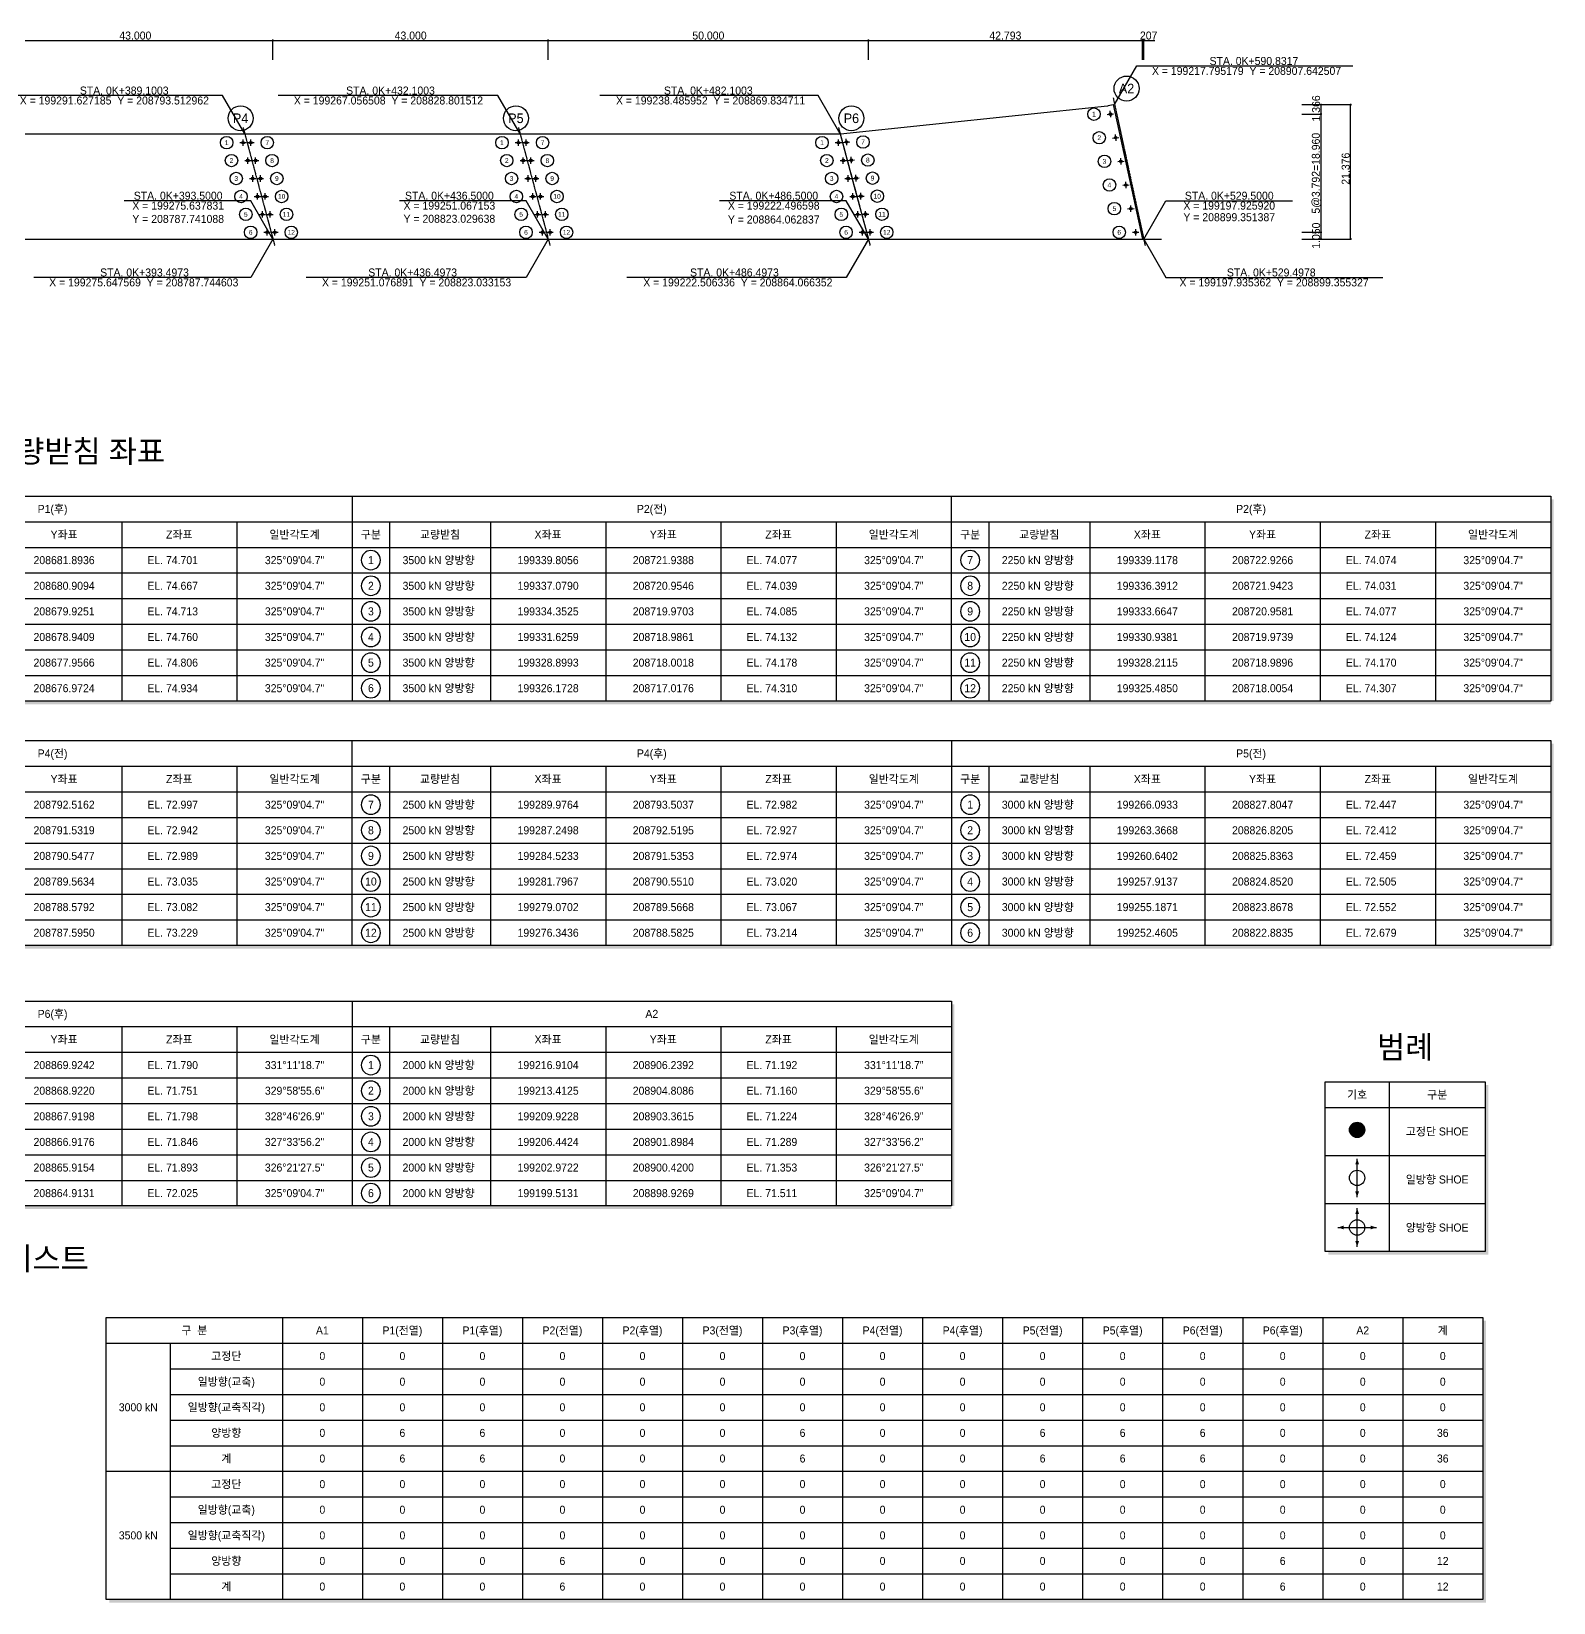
# Model space of a CAD drawing. Header units: metres. Extents: x 0 to 78075, y 0 to 44255.
# Drawn here: x 38450 to 78075, y 3333 to 44229 of the extents above; entities that cross this region are included whole.
import ezdxf
from ezdxf.enums import TextEntityAlignment as Align

# ---------------------------------------------------------------- set-up
doc = ezdxf.new("R2010")
doc.units = ezdxf.units.M
doc.header["$LTSCALE"] = 8
doc.linetypes.add('A-CENTR01', pattern=[2, 1.25, -0.25, 0.25, -0.25])
for name, color, linetype in [('CS-CNTL', 1, 'A-CENTR01'), ('CS-CONC-LEAN', 3, 'Continuous'), ('CS-CONC-MAJR', 4, 'Continuous'), ('CS-DIML', 1, 'Continuous'), ('CS-DIMT', 3, 'Continuous'), ('CS-LEAD', 1, 'Continuous'), ('CS-SYMB', 3, 'Continuous'), ('CS-TABL-LIN1', 4, 'Continuous'), ('CS-TABL-LIN2', 1, 'Continuous'), ('CS-TABL-TEX2', 3, 'Continuous'), ('CS-TEXT', 3, 'Continuous'), ('CZ-TEX1', 6, 'Continuous')]:
    doc.layers.add(name, color=color, linetype=linetype)
doc.styles.add('A_STANDARD', font='')
doc.styles.get('A_STANDARD').set_extended_font_data('Dotum')

# ---------------------------------------------------------------- blocks, each defined once
blk = doc.blocks.new('CXDIMDT2')
at = {"layer": 'CS-DIML', "const_width": 0.5}
blk.add_lwpolyline([(0.25, 0, 1), (-0.25, 0, 1)], format="xyb", close=True, dxfattribs=at)

msp = doc.modelspace()

# ---------------------------------------------------------------- linework, layer by layer
at = {"layer": 'CS-CNTL'}
for p, q in [((66611, 42498), (67441, 38659)), ((43960, 41728), (44782, 38659)), ((51127, 41728), (51949, 38659)), ((59460, 41728), (60282, 38659)), ((59460, 41728), (60282, 38659)), ((14439, 38824), (67870, 38824))]:
    msp.add_line(p, q, dxfattribs=at)
msp.add_arc((59496, 41728), 167, 270, 276.0119, dxfattribs=at)
at = {"layer": 'CS-CONC-LEAN'}
for p, q in [((66548, 41994), (66530, 42160)), ((66456, 42068), (66622, 42086)), ((43877, 41334), (44044, 41334)), ((43960, 41251), (43960, 41418)), ((44078, 41334), (44244, 41334)), ((44161, 41251), (44161, 41418)), ((51044, 41334), (51210, 41334)), ((51127, 41251), (51127, 41418)), ((51244, 41334), (51411, 41334)), ((51328, 41251), (51328, 41418)), ((59377, 41334), (59544, 41334)), ((59460, 41251), (59460, 41418)), ((59587, 41342), (59753, 41359)), ((59679, 41267), (59661, 41433)), ((66593, 41455), (66760, 41469)), ((66684, 41379), (66669, 41545)), ((44085, 40784), (44085, 40951)), ((44286, 40784), (44286, 40951)), ((51252, 40784), (51252, 40951)), ((51453, 40784), (51453, 40951)), ((59585, 40784), (59585, 40951)), ((59800, 40797), (59786, 40963)), ((66816, 40764), (66806, 40930)), ((44002, 40868), (44169, 40868)), ((44203, 40868), (44369, 40868)), ((51169, 40868), (51335, 40868)), ((51369, 40868), (51536, 40868)), ((59502, 40868), (59669, 40868)), ((59710, 40873), (59876, 40887)), ((59922, 40327), (59912, 40494)), ((66728, 40842), (66894, 40852)), ((44127, 40401), (44294, 40401)), ((44210, 40318), (44210, 40484)), ((44328, 40401), (44494, 40401)), ((44411, 40318), (44411, 40484)), ((51294, 40401), (51460, 40401)), ((51377, 40318), (51377, 40484)), ((51494, 40401), (51661, 40401)), ((51578, 40318), (51578, 40484)), ((59627, 40401), (59794, 40401)), ((59710, 40318), (59710, 40484)), ((59834, 40405), (60000, 40416)), ((66859, 40228), (67026, 40235)), ((66946, 40148), (66939, 40315)), ((44252, 39934), (44419, 39934)), ((44335, 39851), (44335, 40018)), ((44453, 39934), (44619, 39934)), ((44536, 39851), (44536, 40018)), ((51419, 39934), (51585, 39934)), ((51502, 39851), (51502, 40018)), ((51619, 39934), (51786, 39934)), ((51703, 39851), (51703, 40018)), ((59752, 39934), (59919, 39934)), ((59835, 39851), (59835, 40018)), ((59957, 39937), (60124, 39944)), ((60044, 39857), (60037, 40024)), ((67072, 39533), (67069, 39700)), ((44377, 39468), (44544, 39468)), ((44461, 39384), (44461, 39551)), ((44578, 39468), (44744, 39468)), ((44661, 39384), (44661, 39551)), ((51544, 39468), (51711, 39468)), ((51627, 39384), (51627, 39551)), ((51744, 39468), (51911, 39468)), ((51828, 39384), (51828, 39551)), ((59877, 39468), (60044, 39468)), ((59960, 39384), (59960, 39551)), ((60081, 39469), (60248, 39473)), ((60166, 39387), (60163, 39554)), ((66987, 39614), (67154, 39618)), ((44502, 39001), (44669, 39001)), ((44586, 38918), (44586, 39084)), ((44703, 39001), (44869, 39001)), ((44786, 38918), (44786, 39084)), ((51669, 39001), (51836, 39001)), ((51752, 38918), (51752, 39084)), ((51870, 39001), (52036, 39001)), ((51953, 38918), (51953, 39084)), ((60002, 39001), (60169, 39001)), ((60086, 38918), (60086, 39084)), ((60205, 39001), (60371, 39001)), ((60288, 38918), (60288, 39084)), ((67112, 39001), (67279, 39001)), ((67196, 38918), (67196, 39084)), ((72961, 13887), (72961, 14887)), ((72961, 12596), (72961, 13596)), ((72461, 13096), (73461, 13096))]:
    msp.add_line(p, q, dxfattribs=at)
at = {"layer": 'CS-CONC-LEAN', "const_width": 200}
msp.add_lwpolyline([(73061, 15637, 1), (72861, 15637, 1)], format="xyb", close=True, dxfattribs=at)
at = {"layer": 'CS-CONC-LEAN'}
for centre, radius in [((66539, 42077), 33.3), ((43960, 41334), 33.3), ((44161, 41334), 33.3), ((51127, 41334), 33.3), ((51328, 41334), 33.3), ((59460, 41334), 33.3), ((59670, 41350), 33.3), ((66676, 41462), 33.3), ((44085, 40868), 33.3), ((44286, 40868), 33.3), ((51252, 40868), 33.3), ((51453, 40868), 33.3), ((59585, 40868), 33.3), ((59793, 40880), 33.3), ((66811, 40847), 33.3), ((44210, 40401), 33.3), ((44411, 40401), 33.3), ((51377, 40401), 33.3), ((51578, 40401), 33.3), ((59710, 40401), 33.3), ((59917, 40411), 33.3), ((66942, 40232), 33.3), ((44335, 39934), 33.3), ((44536, 39934), 33.3), ((51502, 39934), 33.3), ((51703, 39934), 33.3), ((59835, 39934), 33.3), ((60041, 39941), 33.3), ((44461, 39468), 33.3), ((44661, 39468), 33.3), ((51627, 39468), 33.3), ((51828, 39468), 33.3), ((59960, 39468), 33.3), ((60164, 39471), 33.3), ((67071, 39616), 33.3), ((44586, 39001), 33.3), ((44786, 39001), 33.3), ((51752, 39001), 33.3), ((51953, 39001), 33.3), ((60086, 39001), 33.3), ((60288, 39001), 33.3), ((67196, 39001), 33.3), ((72961, 15637), 200), ((72961, 14387), 200), ((72961, 13096), 200)]:
    msp.add_circle(centre, radius, dxfattribs=at)
for points in [[(66530, 42160), (66525, 42134), (66530, 42160), (66541, 42136)], [(66456, 42068), (66482, 42062), (66456, 42068), (66480, 42079)], [(66548, 41994), (66537, 42018), (66548, 41994), (66553, 42020)], [(66622, 42086), (66598, 42075), (66622, 42086), (66596, 42091)], [(43877, 41334), (43902, 41326), (43877, 41334), (43902, 41343)], [(43960, 41418), (43952, 41393), (43960, 41418), (43969, 41393)], [(44044, 41334), (44019, 41326), (44044, 41334), (44019, 41343)], [(44078, 41334), (44103, 41326), (44078, 41334), (44103, 41343)], [(44161, 41418), (44153, 41393), (44161, 41418), (44169, 41393)], [(44244, 41334), (44219, 41326), (44244, 41334), (44219, 41343)], [(51044, 41334), (51069, 41326), (51044, 41334), (51069, 41343)], [(51127, 41418), (51119, 41393), (51127, 41418), (51135, 41393)], [(51210, 41334), (51185, 41326), (51210, 41334), (51185, 41343)], [(51244, 41334), (51269, 41326), (51244, 41334), (51269, 41343)], [(51328, 41418), (51319, 41393), (51328, 41418), (51336, 41393)], [(51411, 41334), (51386, 41326), (51411, 41334), (51386, 41343)], [(59377, 41334), (59402, 41326), (59377, 41334), (59402, 41343)], [(59460, 41418), (59452, 41393), (59460, 41418), (59469, 41393)], [(59544, 41334), (59519, 41326), (59544, 41334), (59519, 41343)], [(59587, 41342), (59613, 41336), (59587, 41342), (59611, 41352)], [(59661, 41433), (59655, 41407), (59661, 41433), (59672, 41409)], [(59753, 41359), (59729, 41348), (59753, 41359), (59727, 41365)], [(66593, 41455), (66619, 41449), (66593, 41455), (66618, 41466)], [(66669, 41545), (66663, 41520), (66669, 41545), (66680, 41521)], [(66684, 41379), (66673, 41403), (66684, 41379), (66690, 41405)], [(66760, 41469), (66735, 41459), (66760, 41469), (66734, 41475)], [(43960, 41251), (43952, 41276), (43960, 41251), (43969, 41276)], [(44085, 40951), (44077, 40926), (44085, 40951), (44094, 40926)], [(44161, 41251), (44153, 41276), (44161, 41251), (44169, 41276)], [(44286, 40951), (44278, 40926), (44286, 40951), (44294, 40926)], [(51127, 41251), (51119, 41276), (51127, 41251), (51135, 41276)], [(51252, 40951), (51244, 40926), (51252, 40951), (51260, 40926)], [(51328, 41251), (51319, 41276), (51328, 41251), (51336, 41276)], [(51453, 40951), (51444, 40926), (51453, 40951), (51461, 40926)], [(59460, 41251), (59452, 41276), (59460, 41251), (59469, 41276)], [(59585, 40951), (59577, 40926), (59585, 40951), (59594, 40926)], [(59679, 41267), (59668, 41291), (59679, 41267), (59684, 41293)], [(59786, 40963), (59780, 40938), (59786, 40963), (59797, 40939)], [(66806, 40930), (66799, 40905), (66806, 40930), (66816, 40906)], [(44002, 40868), (44027, 40859), (44002, 40868), (44027, 40876)], [(44085, 40784), (44077, 40809), (44085, 40784), (44094, 40809)], [(44169, 40868), (44144, 40859), (44169, 40868), (44144, 40876)], [(44203, 40868), (44228, 40859), (44203, 40868), (44228, 40876)], [(44286, 40784), (44278, 40809), (44286, 40784), (44294, 40809)], [(44369, 40868), (44344, 40859), (44369, 40868), (44344, 40876)], [(51169, 40868), (51194, 40859), (51169, 40868), (51194, 40876)], [(51252, 40784), (51244, 40809), (51252, 40784), (51260, 40809)], [(51335, 40868), (51310, 40859), (51335, 40868), (51310, 40876)], [(51369, 40868), (51394, 40859), (51369, 40868), (51394, 40876)], [(51453, 40784), (51444, 40809), (51453, 40784), (51461, 40809)], [(51536, 40868), (51511, 40859), (51536, 40868), (51511, 40876)], [(59502, 40868), (59527, 40859), (59502, 40868), (59527, 40876)], [(59585, 40784), (59577, 40809), (59585, 40784), (59594, 40809)], [(59669, 40868), (59644, 40859), (59669, 40868), (59644, 40876)], [(59710, 40873), (59736, 40867), (59710, 40873), (59735, 40884)], [(59800, 40797), (59790, 40822), (59800, 40797), (59807, 40823)], [(59876, 40887), (59852, 40877), (59876, 40887), (59851, 40894)], [(59912, 40494), (59905, 40468), (59912, 40494), (59922, 40469)], [(66728, 40842), (66753, 40835), (66728, 40842), (66752, 40852)], [(66816, 40764), (66806, 40788), (66816, 40764), (66823, 40789)], [(66894, 40852), (66870, 40842), (66894, 40852), (66869, 40859)], [(44127, 40401), (44152, 40393), (44127, 40401), (44152, 40409)], [(44210, 40484), (44202, 40459), (44210, 40484), (44219, 40459)], [(44210, 40318), (44202, 40343), (44210, 40318), (44219, 40343)], [(44294, 40401), (44269, 40393), (44294, 40401), (44269, 40409)], [(44328, 40401), (44353, 40393), (44328, 40401), (44353, 40409)], [(44411, 40484), (44403, 40459), (44411, 40484), (44419, 40459)], [(44411, 40318), (44403, 40343), (44411, 40318), (44419, 40343)], [(44494, 40401), (44469, 40393), (44494, 40401), (44469, 40409)], [(51294, 40401), (51319, 40393), (51294, 40401), (51319, 40409)], [(51377, 40484), (51369, 40459), (51377, 40484), (51385, 40459)], [(51377, 40318), (51369, 40343), (51377, 40318), (51385, 40343)], [(51460, 40401), (51435, 40393), (51460, 40401), (51435, 40409)], [(51494, 40401), (51519, 40393), (51494, 40401), (51519, 40409)], [(51578, 40484), (51569, 40459), (51578, 40484), (51586, 40459)], [(51578, 40318), (51569, 40343), (51578, 40318), (51586, 40343)], [(51661, 40401), (51636, 40393), (51661, 40401), (51636, 40409)], [(59627, 40401), (59652, 40393), (59627, 40401), (59652, 40409)], [(59710, 40484), (59702, 40459), (59710, 40484), (59719, 40459)], [(59710, 40318), (59702, 40343), (59710, 40318), (59719, 40343)], [(59794, 40401), (59769, 40393), (59794, 40401), (59769, 40409)], [(59834, 40405), (59859, 40399), (59834, 40405), (59858, 40415)], [(59922, 40327), (59912, 40352), (59922, 40327), (59929, 40353)], [(60000, 40416), (59976, 40406), (60000, 40416), (59975, 40423)], [(66859, 40228), (66884, 40221), (66859, 40228), (66884, 40238)], [(66939, 40315), (66931, 40290), (66939, 40315), (66948, 40290)], [(66946, 40148), (66936, 40173), (66946, 40148), (66953, 40174)], [(67026, 40235), (67001, 40226), (67026, 40235), (67000, 40242)], [(44252, 39934), (44277, 39926), (44252, 39934), (44277, 39943)], [(44335, 40018), (44327, 39993), (44335, 40018), (44344, 39993)], [(44335, 39851), (44327, 39876), (44335, 39851), (44344, 39876)], [(44419, 39934), (44394, 39926), (44419, 39934), (44394, 39943)], [(44453, 39934), (44478, 39926), (44453, 39934), (44478, 39943)], [(44536, 40018), (44528, 39993), (44536, 40018), (44544, 39993)], [(44536, 39851), (44528, 39876), (44536, 39851), (44544, 39876)], [(44619, 39934), (44594, 39926), (44619, 39934), (44594, 39943)], [(51419, 39934), (51444, 39926), (51419, 39934), (51444, 39943)], [(51502, 40018), (51494, 39993), (51502, 40018), (51510, 39993)], [(51502, 39851), (51494, 39876), (51502, 39851), (51510, 39876)], [(51585, 39934), (51560, 39926), (51585, 39934), (51560, 39943)], [(51619, 39934), (51644, 39926), (51619, 39934), (51644, 39943)], [(51703, 40018), (51694, 39993), (51703, 40018), (51711, 39993)], [(51703, 39851), (51694, 39876), (51703, 39851), (51711, 39876)], [(51786, 39934), (51761, 39926), (51786, 39934), (51761, 39943)], [(59752, 39934), (59777, 39926), (59752, 39934), (59777, 39943)], [(59835, 40018), (59827, 39993), (59835, 40018), (59844, 39993)], [(59835, 39851), (59827, 39876), (59835, 39851), (59844, 39876)], [(59919, 39934), (59894, 39926), (59919, 39934), (59894, 39943)], [(59957, 39937), (59983, 39930), (59957, 39937), (59982, 39947)], [(60037, 40024), (60030, 39999), (60037, 40024), (60047, 39999)], [(60044, 39857), (60035, 39882), (60044, 39857), (60051, 39883)], [(60124, 39944), (60099, 39935), (60124, 39944), (60099, 39951)], [(67069, 39700), (67061, 39674), (67069, 39700), (67078, 39675)], [(44377, 39468), (44402, 39459), (44377, 39468), (44402, 39476)], [(44461, 39551), (44452, 39526), (44461, 39551), (44469, 39526)], [(44461, 39384), (44452, 39409), (44461, 39384), (44469, 39409)], [(44544, 39468), (44519, 39459), (44544, 39468), (44519, 39476)], [(44578, 39468), (44603, 39459), (44578, 39468), (44603, 39476)], [(44661, 39551), (44653, 39526), (44661, 39551), (44669, 39526)], [(44661, 39384), (44653, 39409), (44661, 39384), (44669, 39409)], [(44744, 39468), (44719, 39459), (44744, 39468), (44719, 39476)], [(51544, 39468), (51569, 39459), (51544, 39468), (51569, 39476)], [(51627, 39551), (51619, 39526), (51627, 39551), (51636, 39526)], [(51627, 39384), (51619, 39409), (51627, 39384), (51636, 39409)], [(51711, 39468), (51686, 39459), (51711, 39468), (51686, 39476)], [(51744, 39468), (51769, 39459), (51744, 39468), (51769, 39476)], [(51828, 39551), (51819, 39526), (51828, 39551), (51836, 39526)], [(51828, 39384), (51819, 39409), (51828, 39384), (51836, 39409)], [(51911, 39468), (51886, 39459), (51911, 39468), (51886, 39476)], [(59877, 39468), (59902, 39459), (59877, 39468), (59902, 39476)], [(59960, 39551), (59952, 39526), (59960, 39551), (59969, 39526)], [(59960, 39384), (59952, 39409), (59960, 39384), (59969, 39409)], [(60044, 39468), (60019, 39459), (60044, 39468), (60019, 39476)], [(60081, 39469), (60106, 39461), (60081, 39469), (60106, 39478)], [(60163, 39554), (60155, 39529), (60163, 39554), (60171, 39529)], [(60166, 39387), (60157, 39412), (60166, 39387), (60174, 39413)], [(60248, 39473), (60223, 39464), (60248, 39473), (60222, 39480)], [(66987, 39614), (67012, 39607), (66987, 39614), (67012, 39623)], [(67072, 39533), (67063, 39558), (67072, 39533), (67080, 39558)], [(67154, 39618), (67129, 39609), (67154, 39618), (67129, 39626)], [(44502, 39001), (44527, 38993), (44502, 39001), (44527, 39009)], [(44586, 39084), (44577, 39059), (44586, 39084), (44594, 39059)], [(44586, 38918), (44577, 38943), (44586, 38918), (44594, 38943)], [(44669, 39001), (44644, 38993), (44669, 39001), (44644, 39009)], [(44703, 39001), (44728, 38993), (44703, 39001), (44728, 39009)], [(44786, 39084), (44778, 39059), (44786, 39084), (44794, 39059)], [(44786, 38918), (44778, 38943), (44786, 38918), (44794, 38943)], [(44869, 39001), (44844, 38993), (44869, 39001), (44844, 39009)], [(51669, 39001), (51694, 38993), (51669, 39001), (51694, 39009)], [(51752, 39084), (51744, 39059), (51752, 39084), (51761, 39059)], [(51752, 38918), (51744, 38943), (51752, 38918), (51761, 38943)], [(51836, 39001), (51811, 38993), (51836, 39001), (51811, 39009)], [(51870, 39001), (51895, 38993), (51870, 39001), (51895, 39009)], [(51953, 39084), (51945, 39059), (51953, 39084), (51961, 39059)], [(51953, 38918), (51945, 38943), (51953, 38918), (51961, 38943)], [(52036, 39001), (52011, 38993), (52036, 39001), (52011, 39009)], [(60002, 39001), (60027, 38993), (60002, 39001), (60027, 39009)], [(60086, 39084), (60077, 39059), (60086, 39084), (60094, 39059)], [(60086, 38918), (60077, 38943), (60086, 38918), (60094, 38943)], [(60169, 39001), (60144, 38993), (60169, 39001), (60144, 39009)], [(60205, 39001), (60230, 38993), (60205, 39001), (60230, 39009)], [(60288, 39084), (60280, 39059), (60288, 39084), (60296, 39059)], [(60288, 38918), (60280, 38943), (60288, 38918), (60296, 38943)], [(60371, 39001), (60346, 38993), (60371, 39001), (60346, 39009)], [(67112, 39001), (67137, 38993), (67112, 39001), (67137, 39009)], [(67196, 39084), (67187, 39059), (67196, 39084), (67204, 39059)], [(67196, 38918), (67187, 38943), (67196, 38918), (67204, 38943)], [(67279, 39001), (67254, 38993), (67279, 39001), (67254, 39009)], [(72961, 14887), (72911, 14737), (72961, 14887), (73011, 14737)], [(72961, 13887), (72911, 14037), (72961, 13887), (73011, 14037)], [(72961, 13596), (72911, 13446), (72961, 13596), (73011, 13446)], [(72461, 13096), (72611, 13046), (72461, 13096), (72611, 13146)], [(73461, 13096), (73311, 13046), (73461, 13096), (73311, 13146)], [(72961, 12596), (72911, 12746), (72961, 12596), (73011, 12746)]]:
    msp.add_solid(points, dxfattribs=at)
at = {"layer": 'CS-CONC-MAJR'}
for p, q in [((59514, 41562), (66466, 42294)), ((66484, 42297), (66614, 42324)), ((14206, 41561), (59505, 41561)), ((14206, 41561), (59496, 41561)), ((59505, 41561), (59871, 40193)), ((59505, 41561), (59871, 40193)), ((59871, 40193), (60238, 38826)), ((59871, 40193), (60238, 38826)), ((14939, 38826), (60238, 38826)), ((60238, 38826), (67370, 38826))]:
    msp.add_line(p, q, dxfattribs=at)
msp.add_lwpolyline([(66614, 42324), (66992, 40575), (67370, 38826)], dxfattribs=at)
for centre, start, end in [((66449, 42460), 276.0119, 282.0178), ((59496, 41728), 272.9892, 276.0119)]:
    msp.add_arc(centre, 167, start, end, dxfattribs=at)
at = {"layer": 'CS-DIML'}
for p, q in [((37572, 43993), (44738, 43993)), ((44738, 43493), (44738, 44018)), ((44738, 43993), (51905, 43993)), ((51905, 43493), (51905, 44018)), ((51905, 43993), (60238, 43993)), ((60238, 43493), (60238, 44018)), ((60238, 43993), (67370, 43993)), ((67370, 43493), (67370, 44018)), ((67370, 43993), (67697, 43993)), ((67405, 43493), (67405, 44018)), ((66647, 42331), (67224, 43331)), ((67224, 43331), (72845, 43331)), ((43428, 42561), (37762, 42561)), ((44005, 41561), (43428, 42561)), ((50594, 42561), (44873, 42561)), ((51172, 41561), (50594, 42561)), ((58928, 42561), (53249, 42561)), ((59505, 41561), (58928, 42561)), ((71521, 42324), (72021, 42324)), ((72021, 42324), (72791, 42324)), ((72021, 42077), (72021, 42324)), ((72791, 38826), (72791, 42324)), ((71521, 42077), (72021, 42077)), ((72021, 39001), (72021, 42077)), ((44161, 39824), (40861, 39824)), ((44738, 38824), (44161, 39824)), ((51328, 39824), (48028, 39824)), ((51905, 38824), (51328, 39824)), ((59661, 39824), (56361, 39824)), ((60238, 38824), (59661, 39824)), ((67405, 38824), (67982, 39824)), ((67982, 39824), (71282, 39824)), ((71521, 39001), (72021, 39001)), ((72021, 38826), (72021, 39001)), ((44738, 38826), (44160, 37826)), ((51904, 38826), (51327, 37826)), ((60238, 38826), (59660, 37826)), ((67405, 38826), (67982, 37826)), ((71521, 38826), (72021, 38826)), ((72021, 38826), (72791, 38826)), ((44160, 37826), (38511, 37826)), ((51327, 37826), (45599, 37826)), ((59660, 37826), (53953, 37826)), ((67982, 37826), (73630, 37826))]:
    msp.add_line(p, q, dxfattribs=at)
for points in [[(66647, 42331), (66718, 42418), (66647, 42331), (66686, 42436)], [(44005, 41561), (43966, 41665), (44005, 41561), (43934, 41647)], [(51172, 41561), (51133, 41665), (51172, 41561), (51101, 41647)], [(59505, 41561), (59466, 41665), (59505, 41561), (59434, 41647)], [(44738, 38824), (44699, 38929), (44738, 38824), (44667, 38910)], [(51905, 38824), (51866, 38929), (51905, 38824), (51834, 38910)], [(60238, 38824), (60199, 38929), (60238, 38824), (60167, 38910)], [(67405, 38824), (67476, 38910), (67405, 38824), (67444, 38929)], [(44738, 38826), (44667, 38740), (44738, 38826), (44699, 38721)], [(51904, 38826), (51834, 38740), (51904, 38826), (51865, 38721)], [(60238, 38826), (60167, 38740), (60238, 38826), (60199, 38721)], [(67405, 38826), (67444, 38721), (67405, 38826), (67475, 38740)]]:
    msp.add_solid(points, dxfattribs=at)
at = {"layer": 'CS-LEAD'}
for centre in [(66958, 42743), (43896, 41969), (51062, 41969), (59796, 41969)]:
    msp.add_circle(centre, 325, dxfattribs=at)
at = {"layer": 'CS-SYMB'}
for centre in [(66111, 42077), (43532, 41334), (44589, 41334), (50699, 41334), (51756, 41334), (59032, 41334), (60098, 41350), (66248, 41462), (43657, 40868), (44714, 40868), (50824, 40868), (51881, 40868), (59157, 40868), (60222, 40880), (66383, 40847), (43782, 40401), (44839, 40401), (50949, 40401), (52006, 40401), (59282, 40401), (60345, 40411), (43907, 39934), (44964, 39934), (51074, 39934), (52131, 39934), (59407, 39934), (60469, 39941), (66514, 40232), (66642, 39616), (44032, 39468), (45089, 39468), (51199, 39468), (52256, 39468), (59532, 39468), (60592, 39471), (44157, 39001), (45214, 39001), (51324, 39001), (52381, 39001), (59657, 39001), (60716, 39001), (66768, 39001)]:
    msp.add_circle(centre, 162, dxfattribs=at)
at = {"layer": 'CS-TABL-LIN1'}
for p, q in [((0, 32134), (62400, 32134)), ((62400, 32134), (78000, 32134)), ((78000, 32134), (78000, 26800)), ((78000, 32134), (78000, 26800)), ((0, 31467), (62400, 31467)), ((62400, 31467), (78000, 31467)), ((0, 25769), (46800, 25769)), ((46800, 25769), (78000, 25769)), ((78000, 25769), (78000, 20436)), ((78000, 25769), (78000, 20436)), ((0, 25102), (46800, 25102)), ((46800, 25102), (78000, 25102)), ((78000, 20436), (46800, 20436)), ((31200, 18991), (62400, 18991)), ((62400, 18991), (62400, 13657)), ((31200, 18324), (62400, 18324)), ((72128, 16221), (76295, 16221)), ((62325, 13657), (0, 13657)), ((62400, 13657), (31200, 13657)), ((40398, 10083), (76232, 10083)), ((40398, 10083), (76232, 10083))]:
    msp.add_line(p, q, dxfattribs=at)
msp.add_lwpolyline([(72128, 16887), (76295, 16887), (76295, 12471), (72128, 12471)], close=True, dxfattribs=at)
msp.add_lwpolyline([(40398, 10083), (40398, 10750), (76232, 10750), (76232, 3417), (40398, 3417), (40398, 10083)], dxfattribs=at)
for points in [[(78000, 32050), (78075, 32050), (78000, 26800), (78075, 26800)], [(78000, 25686), (78075, 25686), (78000, 20436), (78075, 20436)], [(46875, 20436), (78000, 20436), (46875, 20352), (78000, 20352)], [(62400, 18907), (62475, 18907), (62400, 13657), (62475, 13657)], [(76295, 16804), (76378, 16804), (76295, 12471), (76378, 12471)], [(75, 13657), (62400, 13657), (75, 13574), (62400, 13574)], [(72211, 12471), (76378, 12471), (72211, 12387), (76378, 12387)], [(76232, 10667), (76315, 10667), (76232, 3417), (76315, 3417)], [(40482, 3417), (76315, 3417), (40482, 3333), (76315, 3333)]]:
    msp.add_solid(points, dxfattribs=at)
at = {"layer": 'CS-TABL-LIN2'}
for p, q in [((46800, 32134), (46800, 26800)), ((62400, 26800), (62400, 32134)), ((40800, 31467), (40800, 26800)), ((43800, 31467), (43800, 26800)), ((47775, 31467), (47775, 26800)), ((50400, 31467), (50400, 26800)), ((53400, 31467), (53400, 26800)), ((56400, 31467), (56400, 26800)), ((59400, 31467), (59400, 26800)), ((63375, 31467), (63375, 26800)), ((66000, 31467), (66000, 26800)), ((69000, 31467), (69000, 26800)), ((72000, 31467), (72000, 26800)), ((75000, 31467), (75000, 26800)), ((0, 30800), (62400, 30800)), ((62400, 30800), (78000, 30800)), ((0, 30134), (62400, 30134)), ((62400, 30134), (78000, 30134)), ((0, 29467), (62400, 29467)), ((62400, 29467), (78000, 29467)), ((0, 28800), (62400, 28800)), ((62400, 28800), (78000, 28800)), ((0, 28134), (62400, 28134)), ((62400, 28134), (78000, 28134)), ((0, 27467), (62400, 27467)), ((62400, 27467), (78000, 27467)), ((62400, 26800), (0, 26800)), ((78000, 26800), (62400, 26800)), ((46800, 20436), (46800, 25769)), ((62400, 25769), (62400, 20436)), ((40800, 25102), (40800, 20436)), ((43800, 25102), (43800, 20436)), ((47775, 25102), (47775, 20436)), ((50400, 25102), (50400, 20436)), ((53400, 25102), (53400, 20436)), ((56400, 25102), (56400, 20436)), ((59400, 25102), (59400, 20436)), ((63375, 25102), (63375, 20436)), ((66000, 25102), (66000, 20436)), ((69000, 25102), (69000, 20436)), ((72000, 25102), (72000, 20436)), ((75000, 25102), (75000, 20436)), ((0, 24436), (46800, 24436)), ((46800, 24436), (78000, 24436)), ((0, 23769), (46800, 23769)), ((46800, 23769), (78000, 23769)), ((0, 23102), (46800, 23102)), ((46800, 23102), (78000, 23102)), ((0, 22436), (46800, 22436)), ((46800, 22436), (78000, 22436)), ((0, 21769), (46800, 21769)), ((46800, 21769), (78000, 21769)), ((0, 21102), (46800, 21102)), ((46800, 21102), (78000, 21102)), ((46800, 20436), (75, 20436)), ((46800, 18991), (46800, 13657)), ((40800, 18324), (40800, 13657)), ((43800, 18324), (43800, 13657)), ((47775, 18324), (47775, 13657)), ((50400, 18324), (50400, 13657)), ((53400, 18324), (53400, 13657)), ((56400, 18324), (56400, 13657)), ((59400, 18324), (59400, 13657)), ((31200, 17657), (62400, 17657)), ((31200, 16991), (62400, 16991)), ((73795, 16887), (73795, 12471)), ((31200, 16324), (62400, 16324)), ((31200, 15657), (62400, 15657)), ((31200, 14991), (62400, 14991)), ((72128, 14971), (76295, 14971)), ((31200, 14324), (62400, 14324)), ((72128, 13721), (76295, 13721)), ((44982, 10750), (44982, 10083)), ((47065, 10750), (47065, 10083)), ((49148, 10750), (49148, 10083)), ((51232, 10750), (51232, 10083)), ((53315, 10750), (53315, 10083)), ((55398, 10750), (55398, 10083)), ((57482, 10750), (57482, 10083)), ((59565, 10750), (59565, 10083)), ((61648, 10750), (61648, 10083)), ((63732, 10750), (63732, 10083)), ((65815, 10750), (65815, 10083)), ((67898, 10750), (67898, 10083)), ((69982, 10750), (69982, 10083)), ((72065, 10750), (72065, 10083)), ((74148, 10750), (74148, 10083)), ((42065, 10083), (42065, 3417)), ((44982, 10083), (44982, 3417)), ((47065, 10083), (47065, 3417)), ((49148, 10083), (49148, 3417)), ((51232, 10083), (51232, 3417)), ((53315, 10083), (53315, 3417)), ((55398, 10083), (55398, 3417)), ((57482, 10083), (57482, 3417)), ((59565, 10083), (59565, 3417)), ((61648, 10083), (61648, 3417)), ((63732, 10083), (63732, 3417)), ((65815, 10083), (65815, 3417)), ((67898, 10083), (67898, 3417)), ((69982, 10083), (69982, 3417)), ((72065, 10083), (72065, 3417)), ((74148, 10083), (74148, 3417)), ((42065, 9417), (76232, 9417)), ((42065, 8750), (76232, 8750)), ((42065, 8083), (76232, 8083)), ((42065, 7417), (76232, 7417)), ((40398, 6750), (76232, 6750)), ((42065, 6083), (76232, 6083)), ((42065, 5417), (76232, 5417)), ((42065, 4750), (76232, 4750)), ((42065, 4083), (76232, 4083))]:
    msp.add_line(p, q, dxfattribs=at)
for centre in [(47287, 30467), (62887, 30467), (47287, 29800), (62887, 29800), (47287, 29134), (62887, 29134), (47287, 28467), (62887, 28467), (47287, 27800), (62887, 27800), (47287, 27134), (62887, 27134), (47287, 24102), (62887, 24102), (47287, 23436), (62887, 23436), (47287, 22769), (62887, 22769), (47287, 22102), (62887, 22102), (47287, 21436), (62887, 21436), (47287, 20769), (62887, 20769), (47287, 17324), (47287, 16657), (47287, 15991), (47287, 15324), (47287, 14657), (47287, 13991)]:
    msp.add_ellipse(centre, major_axis=(0, 250), ratio=1, start_param=4.712389, end_param=10.995574, dxfattribs=at)
for points in [[(75, 26800), (62475, 26800), (75, 26717), (62475, 26717)], [(62475, 26800), (78000, 26800), (62475, 26717), (78000, 26717)], [(75, 20436), (46875, 20436), (75, 20352), (46875, 20352)]]:
    msp.add_solid(points, dxfattribs=at)

# ---------------------------------------------------------------- block references
at = {"layer": 'CS-SYMB', "xscale": 55.00000000014228, "yscale": 55.00000000014228, "zscale": 55.00000000014228, "rotation": 34.84868499988539}
for p in [(44738, 43993), (51905, 43993), (60238, 43993), (67370, 43993), (67405, 43993), (72021, 42324), (72791, 42324), (72021, 42077), (72021, 39001), (72021, 38826), (72791, 38826)]:
    msp.add_blockref('CXDIMDT2', p, dxfattribs=at)

# ---------------------------------------------------------------- texts
at = {"layer": 'CS-DIMT', "style": 'A_STANDARD'}
for s, height, p in [('43.000', 208.3, (41155, 44018)), ('43.000', 208.3, (48322, 44018)), ('50.000', 208.3, (56072, 44018)), ('42.793', 208.3, (63804, 44018)), ('207', 208.3, (67534, 44018)), ('STA. 0K+590.8317', 208.33, (70275, 43356)), ('STA. 0K+389.1003', 208.33, (40865, 42586)), ('STA. 0K+432.1003', 208.33, (47797, 42586)), ('STA. 0K+482.1003', 208.33, (56071, 42586)), ('STA. 0K+393.5000', 208.33, (42270, 39849)), ('STA. 0K+436.5000', 208.33, (49330, 39849)), ('STA. 0K+486.5000', 208.33, (57774, 39849)), ('STA. 0K+529.5000', 208.33, (69632, 39849)), ('STA. 0K+393.4973', 208.33, (41394, 37851)), ('STA. 0K+436.4973', 208.33, (48374, 37851)), ('STA. 0K+486.4973', 208.33, (56751, 37851)), ('STA. 0K+529.4978', 208.33, (70725, 37851))]:
    msp.add_text(s, height=height, dxfattribs=at).set_placement(p, align=Align.CENTER)
for s, p in [('X = 199217.795179  Y = 208907.642507', (70082, 43306)), ('X = 199291.627185  Y = 208793.512962', (40609, 42536)), ('X = 199267.056508  Y = 208828.801512', (47745, 42536)), ('X = 199238.485952  Y = 208869.834711', (56130, 42536)), ('X = 199275.637831', (42270, 39799)), ('X = 199251.067153', (49330, 39799)), ('X = 199222.496598', (57774, 39799)), ('X = 199197.925920', (69632, 39799)), ('Y = 208787.741088', (42270, 39453)), ('Y = 208823.029638', (49330, 39457)), ('Y = 208864.062837', (57774, 39438)), ('Y = 208899.351387', (69632, 39498)), ('X = 199275.647569  Y = 208787.744603', (41375, 37801)), ('X = 199251.076891  Y = 208823.033153', (48476, 37801)), ('X = 199222.506336  Y = 208864.066352', (56840, 37801)), ('X = 199197.935362  Y = 208899.355327', (70799, 37801))]:
    msp.add_text(s, height=208.33, dxfattribs=at).set_placement(p, align=Align.TOP_CENTER)
for s, height, p in [('1.366', 208.3, (71996, 42225)), ('5@3.792=18.960', 208.33, (71990, 40539)), ('21.376', 208.3, (72766, 40656)), ('1.050', 208.3, (71996, 38913))]:
    msp.add_text(s, height=height, rotation=90, dxfattribs=at).set_placement(p, align=Align.CENTER)
at = {"layer": 'CS-SYMB', "style": 'A_STANDARD'}
for s, p in [('1', (66111, 42014)), ('1', (43532, 41272)), ('7', (44589, 41272)), ('1', (50699, 41272)), ('7', (51756, 41272)), ('1', (59032, 41272)), ('7', (60098, 41288)), ('2', (66248, 41400)), ('2', (43657, 40805)), ('8', (44714, 40805)), ('2', (50824, 40805)), ('8', (51881, 40805)), ('2', (59157, 40805)), ('8', (60222, 40818)), ('3', (66383, 40785)), ('3', (43782, 40338)), ('9', (44839, 40338)), ('3', (50949, 40338)), ('9', (52006, 40338)), ('3', (59282, 40338)), ('9', (60345, 40348)), ('4', (66514, 40169)), ('4', (43907, 39872)), ('10', (44964, 39872)), ('4', (51074, 39872)), ('10', (52131, 39872)), ('4', (59407, 39872)), ('10', (60469, 39878)), ('5', (66642, 39554)), ('5', (44032, 39405)), ('11', (45089, 39405)), ('5', (51199, 39405)), ('11', (52256, 39405)), ('5', (59532, 39405)), ('11', (60592, 39408)), ('6', (44157, 38938)), ('12', (45214, 38938)), ('6', (51324, 38938)), ('12', (52381, 38938)), ('6', (59657, 38938)), ('12', (60716, 38938)), ('6', (66768, 38938))]:
    msp.add_text(s, height=125, dxfattribs=at).set_placement(p, align=Align.CENTER)
at = {"layer": 'CS-TABL-TEX2', "style": 'A_STANDARD'}
for s, height, p in [('P1(후)', 208.3, (39000, 31800)), ('P2(전)', 208.3, (54600, 31800)), ('P2(후)', 208.3, (70200, 31800)), ('Y좌표', 208.3, (39300, 31134)), ('Z좌표', 208.3, (42300, 31134)), ('일반각도계', 208.3, (45300, 31134)), ('구분', 208.3, (47287, 31134)), ('교량받침', 208.3, (49087, 31134)), ('X좌표', 208.3, (51900, 31134)), ('Y좌표', 208.3, (54900, 31134)), ('Z좌표', 208.3, (57900, 31134)), ('일반각도계', 208.3, (60900, 31134)), ('구분', 208.3, (62887, 31134)), ('교량받침', 208.3, (64687, 31134)), ('X좌표', 208.3, (67500, 31134)), ('Y좌표', 208.3, (70500, 31134)), ('Z좌표', 208.3, (73500, 31134)), ('일반각도계', 208.3, (76500, 31134)), ('208681.8936', 208.33, (39300, 30467)), ('325%%d09\'04.7"', 208.33, (45300, 30467)), ('1', 208, (47287, 30467)), ('3500 kN 양방향 ', 208.33, (49087, 30467)), ('199339.8056', 208.33, (51900, 30467)), ('208721.9388', 208.33, (54900, 30467)), ('325%%d09\'04.7"', 208.33, (60900, 30467)), ('7', 208, (62887, 30467)), ('2250 kN 양방향 ', 208.33, (64687, 30467)), ('199339.1178', 208.33, (67500, 30467)), ('208722.9266', 208.33, (70500, 30467)), ('325%%d09\'04.7"', 208.33, (76500, 30467)), ('208680.9094', 208.33, (39300, 29800)), ('325%%d09\'04.7"', 208.33, (45300, 29800)), ('2', 208, (47287, 29800)), ('3500 kN 양방향 ', 208.33, (49087, 29800)), ('199337.0790', 208.33, (51900, 29800)), ('208720.9546', 208.33, (54900, 29800)), ('325%%d09\'04.7"', 208.33, (60900, 29800)), ('8', 208, (62887, 29800)), ('2250 kN 양방향 ', 208.33, (64687, 29800)), ('199336.3912', 208.33, (67500, 29800)), ('208721.9423', 208.33, (70500, 29800)), ('325%%d09\'04.7"', 208.33, (76500, 29800)), ('208679.9251', 208.33, (39300, 29134)), ('325%%d09\'04.7"', 208.33, (45300, 29134)), ('3', 208, (47287, 29134)), ('3500 kN 양방향 ', 208.33, (49087, 29134)), ('199334.3525', 208.33, (51900, 29134)), ('208719.9703', 208.33, (54900, 29134)), ('325%%d09\'04.7"', 208.33, (60900, 29134)), ('9', 208, (62887, 29134)), ('2250 kN 양방향 ', 208.33, (64687, 29134)), ('199333.6647', 208.33, (67500, 29134)), ('208720.9581', 208.33, (70500, 29134)), ('325%%d09\'04.7"', 208.33, (76500, 29134)), ('208678.9409', 208.33, (39300, 28467)), ('325%%d09\'04.7"', 208.33, (45300, 28467)), ('4', 208, (47287, 28467)), ('3500 kN 양방향 ', 208.33, (49087, 28467)), ('199331.6259', 208.33, (51900, 28467)), ('208718.9861', 208.33, (54900, 28467)), ('325%%d09\'04.7"', 208.33, (60900, 28467)), ('10', 208.3, (62887, 28467)), ('2250 kN 양방향 ', 208.33, (64687, 28467)), ('199330.9381', 208.33, (67500, 28467)), ('208719.9739', 208.33, (70500, 28467)), ('325%%d09\'04.7"', 208.33, (76500, 28467)), ('208677.9566', 208.33, (39300, 27800)), ('325%%d09\'04.7"', 208.33, (45300, 27800)), ('5', 208, (47287, 27800)), ('3500 kN 양방향 ', 208.33, (49087, 27800)), ('199328.8993', 208.33, (51900, 27800)), ('208718.0018', 208.33, (54900, 27800)), ('325%%d09\'04.7"', 208.33, (60900, 27800)), ('11', 208.3, (62887, 27800)), ('2250 kN 양방향 ', 208.33, (64687, 27800)), ('199328.2115', 208.33, (67500, 27800)), ('208718.9896', 208.33, (70500, 27800)), ('325%%d09\'04.7"', 208.33, (76500, 27800)), ('208676.9724', 208.33, (39300, 27134)), ('325%%d09\'04.7"', 208.33, (45300, 27134)), ('6', 208, (47287, 27134)), ('3500 kN 양방향 ', 208.33, (49087, 27134)), ('199326.1728', 208.33, (51900, 27134)), ('208717.0176', 208.33, (54900, 27134)), ('325%%d09\'04.7"', 208.33, (60900, 27134)), ('12', 208.3, (62887, 27134)), ('2250 kN 양방향 ', 208.33, (64687, 27134)), ('199325.4850', 208.33, (67500, 27134)), ('208718.0054', 208.33, (70500, 27134)), ('325%%d09\'04.7"', 208.33, (76500, 27134)), ('P4(전)', 208.3, (39000, 25436)), ('P4(후)', 208.3, (54600, 25436)), ('P5(전)', 208.3, (70200, 25436)), ('Y좌표', 208.3, (39300, 24769)), ('Z좌표', 208.3, (42300, 24769)), ('일반각도계', 208.3, (45300, 24769)), ('구분', 208.3, (47287, 24769)), ('교량받침', 208.3, (49087, 24769)), ('X좌표', 208.3, (51900, 24769)), ('Y좌표', 208.3, (54900, 24769)), ('Z좌표', 208.3, (57900, 24769)), ('일반각도계', 208.3, (60900, 24769)), ('구분', 208.3, (62887, 24769)), ('교량받침', 208.3, (64687, 24769)), ('X좌표', 208.3, (67500, 24769)), ('Y좌표', 208.3, (70500, 24769)), ('Z좌표', 208.3, (73500, 24769)), ('일반각도계', 208.3, (76500, 24769)), ('208792.5162', 208.33, (39300, 24102)), ('325%%d09\'04.7"', 208.33, (45300, 24102)), ('7', 208, (47287, 24102)), ('2500 kN 양방향 ', 208.33, (49087, 24102)), ('199289.9764', 208.33, (51900, 24102)), ('208793.5037', 208.33, (54900, 24102)), ('325%%d09\'04.7"', 208.33, (60900, 24102)), ('1', 208, (62887, 24102)), ('3000 kN 양방향 ', 208.33, (64687, 24102)), ('199266.0933', 208.33, (67500, 24102)), ('208827.8047', 208.33, (70500, 24102)), ('325%%d09\'04.7"', 208.33, (76500, 24102)), ('208791.5319', 208.33, (39300, 23436)), ('325%%d09\'04.7"', 208.33, (45300, 23436)), ('8', 208, (47287, 23436)), ('2500 kN 양방향 ', 208.33, (49087, 23436)), ('199287.2498', 208.33, (51900, 23436)), ('208792.5195', 208.33, (54900, 23436)), ('325%%d09\'04.7"', 208.33, (60900, 23436)), ('2', 208, (62887, 23436)), ('3000 kN 양방향 ', 208.33, (64687, 23436)), ('199263.3668', 208.33, (67500, 23436)), ('208826.8205', 208.33, (70500, 23436)), ('325%%d09\'04.7"', 208.33, (76500, 23436)), ('2500 kN 양방향 ', 208.33, (49087, 22769)), ('3000 kN 양방향 ', 208.33, (64687, 22769)), ('208790.5477', 208.33, (39300, 22769)), ('325%%d09\'04.7"', 208.33, (45300, 22769)), ('9', 208, (47287, 22769)), ('199284.5233', 208.33, (51900, 22769)), ('208791.5353', 208.33, (54900, 22769)), ('325%%d09\'04.7"', 208.33, (60900, 22769)), ('3', 208, (62887, 22769)), ('199260.6402', 208.33, (67500, 22769)), ('208825.8363', 208.33, (70500, 22769)), ('325%%d09\'04.7"', 208.33, (76500, 22769)), ('208789.5634', 208.33, (39300, 22102)), ('325%%d09\'04.7"', 208.33, (45300, 22102)), ('10', 208.3, (47287, 22102)), ('2500 kN 양방향 ', 208.33, (49087, 22102)), ('199281.7967', 208.33, (51900, 22102)), ('208790.5510', 208.33, (54900, 22102)), ('325%%d09\'04.7"', 208.33, (60900, 22102)), ('4', 208, (62887, 22102)), ('3000 kN 양방향 ', 208.33, (64687, 22102)), ('199257.9137', 208.33, (67500, 22102)), ('208824.8520', 208.33, (70500, 22102)), ('325%%d09\'04.7"', 208.33, (76500, 22102)), ('208788.5792', 208.33, (39300, 21436)), ('325%%d09\'04.7"', 208.33, (45300, 21436)), ('11', 208.3, (47287, 21436)), ('2500 kN 양방향 ', 208.33, (49087, 21436)), ('199279.0702', 208.33, (51900, 21436)), ('208789.5668', 208.33, (54900, 21436)), ('325%%d09\'04.7"', 208.33, (60900, 21436)), ('5', 208, (62887, 21436)), ('3000 kN 양방향 ', 208.33, (64687, 21436)), ('199255.1871', 208.33, (67500, 21436)), ('208823.8678', 208.33, (70500, 21436)), ('325%%d09\'04.7"', 208.33, (76500, 21436)), ('208787.5950', 208.33, (39300, 20769)), ('325%%d09\'04.7"', 208.33, (45300, 20769)), ('12', 208.3, (47287, 20769)), ('2500 kN 양방향 ', 208.33, (49087, 20769)), ('199276.3436', 208.33, (51900, 20769)), ('208788.5825', 208.33, (54900, 20769)), ('325%%d09\'04.7"', 208.33, (60900, 20769)), ('6', 208, (62887, 20769)), ('3000 kN 양방향 ', 208.33, (64687, 20769)), ('199252.4605', 208.33, (67500, 20769)), ('208822.8835', 208.33, (70500, 20769)), ('325%%d09\'04.7"', 208.33, (76500, 20769)), ('P6(후)', 208.3, (39000, 18657)), ('A2', 208.3, (54600, 18657)), ('Y좌표', 208.3, (39300, 17991)), ('Z좌표', 208.3, (42300, 17991)), ('일반각도계', 208.3, (45300, 17991)), ('구분', 208.3, (47287, 17991)), ('교량받침', 208.3, (49087, 17991)), ('X좌표', 208.3, (51900, 17991)), ('Y좌표', 208.3, (54900, 17991)), ('Z좌표', 208.3, (57900, 17991)), ('일반각도계', 208.3, (60900, 17991)), ('208869.9242', 208.33, (39300, 17324)), ('331%%d11\'18.7"', 208.33, (45300, 17324)), ('1', 208, (47287, 17324)), ('2000 kN 양방향 ', 208.33, (49087, 17324)), ('199216.9104', 208.33, (51900, 17324)), ('208906.2392', 208.33, (54900, 17324)), ('331%%d11\'18.7"', 208.33, (60900, 17324)), ('2000 kN 양방향 ', 208.33, (49087, 16657)), ('208868.9220', 208.33, (39300, 16657)), ('329%%d58\'55.6"', 208.33, (45300, 16657)), ('2', 208, (47287, 16657)), ('199213.4125', 208.33, (51900, 16657)), ('208904.8086', 208.33, (54900, 16657)), ('329%%d58\'55.6"', 208.33, (60900, 16657)), ('기호', 208.3, (72961, 16554)), ('구분', 208.3, (75045, 16554)), ('208867.9198', 208.33, (39300, 15991)), ('328%%d46\'26.9"', 208.33, (45300, 15991)), ('3', 208, (47287, 15991)), ('2000 kN 양방향 ', 208.33, (49087, 15991)), ('199209.9228', 208.33, (51900, 15991)), ('208903.3615', 208.33, (54900, 15991)), ('328%%d46\'26.9"', 208.33, (60900, 15991)), ('고정단 SHOE', 208.3, (75045, 15596)), ('208866.9176', 208.33, (39300, 15324)), ('327%%d33\'56.2"', 208.33, (45300, 15324)), ('4', 208, (47287, 15324)), ('2000 kN 양방향 ', 208.33, (49087, 15324)), ('199206.4424', 208.33, (51900, 15324)), ('208901.8984', 208.33, (54900, 15324)), ('327%%d33\'56.2"', 208.33, (60900, 15324)), ('208865.9154', 208.33, (39300, 14657)), ('326%%d21\'27.5"', 208.33, (45300, 14657)), ('5', 208, (47287, 14657)), ('2000 kN 양방향 ', 208.33, (49087, 14657)), ('199202.9722', 208.33, (51900, 14657)), ('208900.4200', 208.33, (54900, 14657)), ('326%%d21\'27.5"', 208.33, (60900, 14657)), ('일방향 SHOE', 208.3, (75045, 14346)), ('208864.9131', 208.33, (39300, 13991)), ('325%%d09\'04.7"', 208.33, (45300, 13991)), ('6', 208, (47287, 13991)), ('2000 kN 양방향 ', 208.33, (49087, 13991)), ('199199.5131', 208.33, (51900, 13991)), ('208898.9269', 208.33, (54900, 13991)), ('325%%d09\'04.7"', 208.33, (60900, 13991)), ('양방향 SHOE', 208.3, (75045, 13096)), ('구  분', 208.3, (42690, 10417)), ('A1', 208.3, (46023, 10417)), ('P1(전열)', 208.3, (48107, 10417)), ('P1(후열)', 208.3, (50190, 10417)), ('P2(전열)', 208.3, (52273, 10417)), ('P2(후열)', 208.3, (54357, 10417)), ('P3(전열)', 208.3, (56440, 10417)), ('P3(후열)', 208.3, (58523, 10417)), ('P4(전열)', 208.3, (60607, 10417)), ('P4(후열)', 208.3, (62690, 10417)), ('P5(전열)', 208.3, (64773, 10417)), ('P5(후열)', 208.3, (66857, 10417)), ('P6(전열)', 208.3, (68940, 10417)), ('P6(후열)', 208.3, (71023, 10417)), ('A2', 208.3, (73107, 10417)), ('계', 208, (75190, 10417)), ('고정단', 208.3, (43523, 9750)), ('0', 208, (46023, 9750)), ('0', 208, (48107, 9750)), ('0', 208, (50190, 9750)), ('0', 208, (52273, 9750)), ('0', 208, (54357, 9750)), ('0', 208, (56440, 9750)), ('0', 208, (58523, 9750)), ('0', 208, (60607, 9750)), ('0', 208, (62690, 9750)), ('0', 208, (64773, 9750)), ('0', 208, (66857, 9750)), ('0', 208, (68940, 9750)), ('0', 208, (71023, 9750)), ('0', 208, (73107, 9750)), ('0', 208, (75190, 9750)), ('일방향(교축)', 208.3, (43523, 9083)), ('0', 208, (46023, 9083)), ('0', 208, (48107, 9083)), ('0', 208, (50190, 9083)), ('0', 208, (52273, 9083)), ('0', 208, (54357, 9083)), ('0', 208, (56440, 9083)), ('0', 208, (58523, 9083)), ('0', 208, (60607, 9083)), ('0', 208, (62690, 9083)), ('0', 208, (64773, 9083)), ('0', 208, (66857, 9083)), ('0', 208, (68940, 9083)), ('0', 208, (71023, 9083)), ('0', 208, (73107, 9083)), ('0', 208, (75190, 9083)), ('3000 kN', 208.3, (41232, 8417)), ('일방향(교축직각)', 208.3, (43523, 8417)), ('0', 208, (46023, 8417)), ('0', 208, (48107, 8417)), ('0', 208, (50190, 8417)), ('0', 208, (52273, 8417)), ('0', 208, (54357, 8417)), ('0', 208, (56440, 8417)), ('0', 208, (58523, 8417)), ('0', 208, (60607, 8417)), ('0', 208, (62690, 8417)), ('0', 208, (64773, 8417)), ('0', 208, (66857, 8417)), ('0', 208, (68940, 8417)), ('0', 208, (71023, 8417)), ('0', 208, (73107, 8417)), ('0', 208, (75190, 8417)), ('양방향', 208.3, (43523, 7750)), ('0', 208, (46023, 7750)), ('6', 208, (48107, 7750)), ('6', 208, (50190, 7750)), ('0', 208, (52273, 7750)), ('0', 208, (54357, 7750)), ('0', 208, (56440, 7750)), ('6', 208, (58523, 7750)), ('0', 208, (60607, 7750)), ('0', 208, (62690, 7750)), ('6', 208, (64773, 7750)), ('6', 208, (66857, 7750)), ('6', 208, (68940, 7750)), ('0', 208, (71023, 7750)), ('0', 208, (73107, 7750)), ('36', 208.3, (75190, 7750)), ('계', 208, (43523, 7083)), ('0', 208, (46023, 7083)), ('6', 208, (48107, 7083)), ('6', 208, (50190, 7083)), ('0', 208, (52273, 7083)), ('0', 208, (54357, 7083)), ('0', 208, (56440, 7083)), ('6', 208, (58523, 7083)), ('0', 208, (60607, 7083)), ('0', 208, (62690, 7083)), ('6', 208, (64773, 7083)), ('6', 208, (66857, 7083)), ('6', 208, (68940, 7083)), ('0', 208, (71023, 7083)), ('0', 208, (73107, 7083)), ('36', 208.3, (75190, 7083)), ('고정단', 208.3, (43523, 6417)), ('0', 208, (46023, 6417)), ('0', 208, (48107, 6417)), ('0', 208, (50190, 6417)), ('0', 208, (52273, 6417)), ('0', 208, (54357, 6417)), ('0', 208, (56440, 6417)), ('0', 208, (58523, 6417)), ('0', 208, (60607, 6417)), ('0', 208, (62690, 6417)), ('0', 208, (64773, 6417)), ('0', 208, (66857, 6417)), ('0', 208, (68940, 6417)), ('0', 208, (71023, 6417)), ('0', 208, (73107, 6417)), ('0', 208, (75190, 6417)), ('일방향(교축)', 208.3, (43523, 5750)), ('0', 208, (46023, 5750)), ('0', 208, (48107, 5750)), ('0', 208, (50190, 5750)), ('0', 208, (52273, 5750)), ('0', 208, (54357, 5750)), ('0', 208, (56440, 5750)), ('0', 208, (58523, 5750)), ('0', 208, (60607, 5750)), ('0', 208, (62690, 5750)), ('0', 208, (64773, 5750)), ('0', 208, (66857, 5750)), ('0', 208, (68940, 5750)), ('0', 208, (71023, 5750)), ('0', 208, (73107, 5750)), ('0', 208, (75190, 5750)), ('3500 kN', 208.3, (41232, 5083)), ('일방향(교축직각)', 208.3, (43523, 5083)), ('0', 208, (46023, 5083)), ('0', 208, (48107, 5083)), ('0', 208, (50190, 5083)), ('0', 208, (52273, 5083)), ('0', 208, (54357, 5083)), ('0', 208, (56440, 5083)), ('0', 208, (58523, 5083)), ('0', 208, (60607, 5083)), ('0', 208, (62690, 5083)), ('0', 208, (64773, 5083)), ('0', 208, (66857, 5083)), ('0', 208, (68940, 5083)), ('0', 208, (71023, 5083)), ('0', 208, (73107, 5083)), ('0', 208, (75190, 5083)), ('양방향', 208.3, (43523, 4417)), ('0', 208, (46023, 4417)), ('0', 208, (48107, 4417)), ('0', 208, (50190, 4417)), ('6', 208, (52273, 4417)), ('0', 208, (54357, 4417)), ('0', 208, (56440, 4417)), ('0', 208, (58523, 4417)), ('0', 208, (60607, 4417)), ('0', 208, (62690, 4417)), ('0', 208, (64773, 4417)), ('0', 208, (66857, 4417)), ('0', 208, (68940, 4417)), ('6', 208, (71023, 4417)), ('0', 208, (73107, 4417)), ('12', 208.3, (75190, 4417)), ('계', 208, (43523, 3750)), ('0', 208, (46023, 3750)), ('0', 208, (48107, 3750)), ('0', 208, (50190, 3750)), ('6', 208, (52273, 3750)), ('0', 208, (54357, 3750)), ('0', 208, (56440, 3750)), ('0', 208, (58523, 3750)), ('0', 208, (60607, 3750)), ('0', 208, (62690, 3750)), ('0', 208, (64773, 3750)), ('0', 208, (66857, 3750)), ('0', 208, (68940, 3750)), ('6', 208, (71023, 3750)), ('0', 208, (73107, 3750)), ('12', 208.3, (75190, 3750))]:
    msp.add_text(s, height=height, dxfattribs=at).set_placement(p, align=Align.MIDDLE_CENTER)
for s, p in [('EL. 74.701', (41468, 30467)), ('EL. 74.077', (57068, 30467)), ('EL. 74.074', (72668, 30467)), ('EL. 74.667', (41468, 29800)), ('EL. 74.039', (57068, 29800)), ('EL. 74.031', (72668, 29800)), ('EL. 74.713', (41468, 29134)), ('EL. 74.085', (57068, 29134)), ('EL. 74.077', (72668, 29134)), ('EL. 74.760', (41468, 28467)), ('EL. 74.132', (57068, 28467)), ('EL. 74.124', (72668, 28467)), ('EL. 74.806', (41468, 27800)), ('EL. 74.178', (57068, 27800)), ('EL. 74.170', (72668, 27800)), ('EL. 74.934', (41468, 27134)), ('EL. 74.310', (57068, 27134)), ('EL. 74.307', (72668, 27134)), ('EL. 72.997', (41468, 24102)), ('EL. 72.982', (57068, 24102)), ('EL. 72.447', (72668, 24102)), ('EL. 72.942', (41468, 23436)), ('EL. 72.927', (57068, 23436)), ('EL. 72.412', (72668, 23436)), ('EL. 72.989', (41468, 22769)), ('EL. 72.974', (57068, 22769)), ('EL. 72.459', (72668, 22769)), ('EL. 73.035', (41468, 22102)), ('EL. 73.020', (57068, 22102)), ('EL. 72.505', (72668, 22102)), ('EL. 73.082', (41468, 21436)), ('EL. 73.067', (57068, 21436)), ('EL. 72.552', (72668, 21436)), ('EL. 73.229', (41468, 20769)), ('EL. 73.214', (57068, 20769)), ('EL. 72.679', (72668, 20769)), ('EL. 71.790', (41468, 17324)), ('EL. 71.192', (57068, 17324)), ('EL. 71.751', (41468, 16657)), ('EL. 71.160', (57068, 16657)), ('EL. 71.798', (41468, 15991)), ('EL. 71.224', (57068, 15991)), ('EL. 71.846', (41468, 15324)), ('EL. 71.289', (57068, 15324)), ('EL. 71.893', (41468, 14657)), ('EL. 71.353', (57068, 14657)), ('EL. 72.025', (41468, 13991)), ('EL. 71.511', (57068, 13991))]:
    msp.add_text(s, height=208.3, dxfattribs=at).set_placement(p, align=Align.MIDDLE_LEFT)
at = {"layer": 'CS-TEXT', "style": 'A_STANDARD'}
for s, p in [('A2', (66958, 42618)), ('P4', (43896, 41844)), ('P5', (51062, 41844)), ('P6', (59796, 41844))]:
    msp.add_text(s, height=250, dxfattribs=at).set_placement(p, align=Align.CENTER)
at = {"layer": 'CZ-TEX1', "style": 'A_STANDARD'}
for s, p in [('교량받침 좌표', (39626, 33301)), ('범례', (74211, 17795))]:
    msp.add_text(s, height=583.3, dxfattribs=at).set_placement(p, align=Align.MIDDLE_CENTER)
msp.add_text('교량받침 리스트', height=583.3, dxfattribs=at).set_placement((37274, 11996), align=Align.CENTER)

doc.saveas('drawing.dxf')
